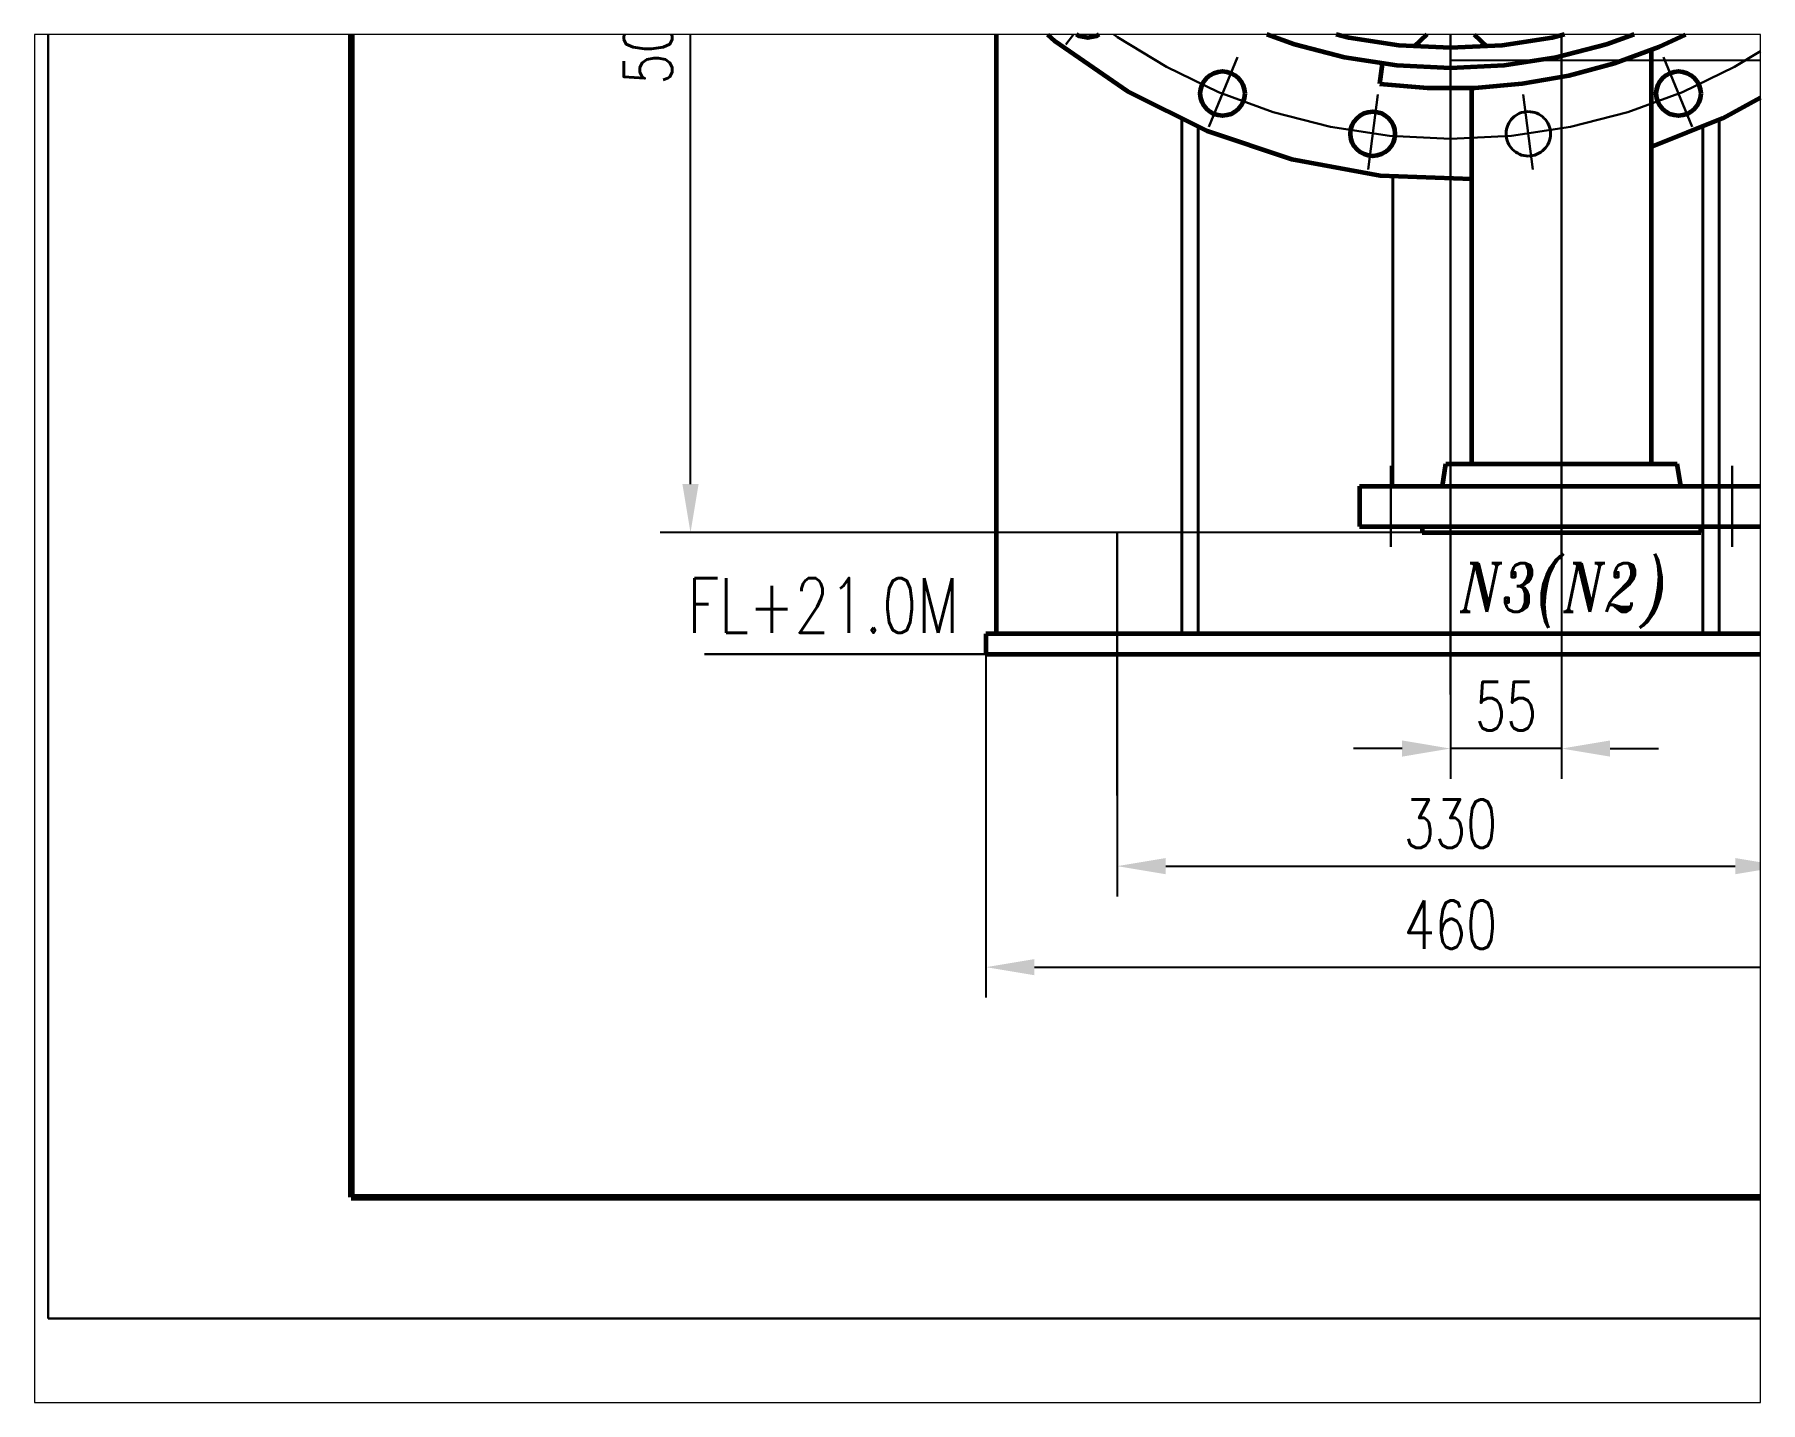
# Paper-space layout 'Layout1' of a CAD drawing. Extents: x 1.05 to 9.48, y 0.83 to 7.51.
# The model-space entities are those that its viewports show. They can reach past a viewport. Long polylines and large blocks are cut down to what shows.
import ezdxf
from ezdxf.enums import TextEntityAlignment as Align

# ---------------------------------------------------------------- set-up
doc = ezdxf.new("R2010")
doc.units = 0
doc.header["$LTSCALE"] = 60
doc.header["$MEASUREMENT"] = 0
doc.header["$PDMODE"] = 1
for name, pattern in [('XX-L', [1.25, 0.75, -0.5]), ('XX-S', [0.5, 0.3, -0.2]), ('ZXX-L', [3.28, 2.5, -0.3, 0.18, -0.3]), ('ZXX-S', [1.27, 0.75, -0.2, 0.12, -0.2])]:
    doc.linetypes.add(name, pattern=pattern)
doc.layers.get('Defpoints').update_dxf_attribs({"linetype": 'CONTINUOUS'})
for name, color, linetype, lineweight in [('A 粗实线', 1, 'CONTINUOUS', 60), ('B 细实线', 7, 'CONTINUOUS', 30), ('C 文 字', 2, 'CONTINUOUS', 30), ('D 短中心线', 3, 'ZXX-S', 30), ('E 长中心线', 3, 'ZXX-L', 30), ('F 短虚线', 6, 'XX-S', 40), ('G 长虚线', 6, 'XX-L', 40), ('J 标注尺寸', 2, 'CONTINUOUS', 30)]:
    doc.layers.add(name, color=color, linetype=linetype, lineweight=lineweight)
doc.styles.add('HZTXT', font='TXT.SHX', dxfattribs={"width": 0.75, "bigfont": 'HZTXT'})
doc.styles.add('ITALICT', font='ITALICT.shx', dxfattribs={"width": 0.7})
doc.dimstyles.new('通用标注4.0', dxfattribs={"dimtxt": 4, "dimasz": 4, "dimexe": 2.5, "dimexo": 0, "dimgap": 1.5, "dimtad": 1, "dimdec": 0, "dimzin": 0, "dimdsep": 46, "dimtxsty": 'HZTXT', "dimcen": 0, "dimadec": 0, "dimazin": 0, "dimtfac": 0.375, "dimtdec": 0, "dimtmove": 2, "dimatfit": 3, "dimfxl": 0, "dimtzin": 0, "dimarcsym": 0})

# ---------------------------------------------------------------- blocks, each defined once
blk = doc.blocks.new('*D2')
at = {"layer": 'Defpoints', "color": 0}
for p in [(464.3, 328.91), (924.3, 328.91), (924.3, 173.91)]:
    blk.add_point(p, dxfattribs=at)
at = {"layer": 'J 标注尺寸', "color": 0, "lineweight": -2}
for p, q in [((464.3, 328.91), (464.3, 158.91)), ((924.3, 328.91), (924.3, 158.91)), ((488.3, 173.91), (900.3, 173.91))]:
    blk.add_line(p, q, dxfattribs=at)
at = {"layer": 'J 标注尺寸', "color": 0}
for points in [[(488.3, 177.91), (488.3, 169.91), (464.3, 173.91)], [(900.3, 177.91), (900.3, 169.91), (924.3, 173.91)]]:
    blk.add_solid(points, dxfattribs=at)
at = {"layer": 'J 标注尺寸', "color": 0, "insert": (694.3, 194.91), "char_height": 24, "attachment_point": 5, "style": 'HZTXT'}
blk.add_mtext('460', dxfattribs=at)
blk = doc.blocks.new('*D1')
at = {"layer": 'Defpoints', "color": 0}
for p in [(529.3, 258.91), (859.3, 258.91), (859.3, 223.91)]:
    blk.add_point(p, dxfattribs=at)
at = {"layer": 'J 标注尺寸', "color": 0, "lineweight": -2}
for p, q in [((529.3, 258.91), (529.3, 208.91)), ((859.3, 258.91), (859.3, 208.91)), ((553.3, 223.91), (835.3, 223.91))]:
    blk.add_line(p, q, dxfattribs=at)
at = {"layer": 'J 标注尺寸', "color": 0}
for points in [[(553.3, 227.91), (553.3, 219.91), (529.3, 223.91)], [(835.3, 227.91), (835.3, 219.91), (859.3, 223.91)]]:
    blk.add_solid(points, dxfattribs=at)
at = {"layer": 'J 标注尺寸', "color": 0, "insert": (694.3, 244.91), "char_height": 24, "attachment_point": 5, "style": 'HZTXT'}
blk.add_mtext('330', dxfattribs=at)
blk = doc.blocks.new('*D3')
at = {"layer": 'Defpoints', "color": 0}
for p in [(694.3, 622.91), (924.3, 328.91), (1004.3, 328.91)]:
    blk.add_point(p, dxfattribs=at)
at = {"layer": 'J 标注尺寸', "color": 0, "lineweight": -2}
for p, q in [((694.3, 622.91), (1019.3, 622.91)), ((1004.3, 598.91), (1004.3, 352.91)), ((924.3, 328.91), (1019.3, 328.91))]:
    blk.add_line(p, q, dxfattribs=at)
at = {"layer": 'J 标注尺寸', "color": 0}
for points in [[(1000.3, 598.91), (1008.3, 598.91), (1004.3, 622.91)], [(1000.3, 352.91), (1008.3, 352.91), (1004.3, 328.91)]]:
    blk.add_solid(points, dxfattribs=at)
at = {"layer": 'J 标注尺寸', "color": 0, "insert": (983.3, 475.91), "char_height": 24, "attachment_point": 5, "rotation": 90, "style": 'HZTXT'}
blk.add_mtext('294', dxfattribs=at)
blk = doc.blocks.new('*D11')
at = {"layer": 'C 文 字', "color": 0, "lineweight": -2}
for p, q in [((818.3, 1378.91), (1149.57, 1378.91)), ((1134.57, 1354.91), (1134.57, 352.91)), ((924.3, 328.91), (1149.57, 328.91))]:
    blk.add_line(p, q, dxfattribs=at)
at = {"layer": 'C 文 字', "color": 0}
for points in [[(1130.57, 1354.91), (1138.57, 1354.91), (1134.57, 1378.91)], [(1130.57, 352.91), (1138.57, 352.91), (1134.57, 328.91)]]:
    blk.add_solid(points, dxfattribs=at)
at = {"layer": 'Defpoints', "color": 0}
for p in [(818.3, 1378.91), (924.3, 328.91), (1134.57, 328.91)]:
    blk.add_point(p, dxfattribs=at)
at = {"layer": 'C 文 字', "color": 0, "insert": (1113.57, 853.91), "char_height": 24, "attachment_point": 5, "rotation": 90, "style": 'HZTXT'}
blk.add_mtext('1050', dxfattribs=at)
blk = doc.blocks.new('*D13')
at = {"layer": 'C 文 字', "color": 0, "lineweight": -2}
for p, q in [((349.53, 878.91), (303, 878.91)), ((318, 413), (318, 854.91)), ((680.3, 389), (303, 389))]:
    blk.add_line(p, q, dxfattribs=at)
at = {"layer": 'C 文 字', "color": 0}
for points in [[(314, 854.91), (322, 854.91), (318, 878.91)], [(314, 413), (322, 413), (318, 389)]]:
    blk.add_solid(points, dxfattribs=at)
at = {"layer": 'Defpoints', "color": 0}
for p in [(318, 878.91), (349.53, 878.91), (680.3, 389)]:
    blk.add_point(p, dxfattribs=at)
at = {"layer": 'C 文 字', "color": 0, "insert": (297, 633.95), "char_height": 24, "attachment_point": 5, "rotation": 90, "style": 'HZTXT'}
blk.add_mtext('500', dxfattribs=at)
blk = doc.blocks.new('*D14')
at = {"layer": 'C 文 字', "color": 0, "lineweight": -2}
blk.add_line((973.14, 1157.75), (1003.87, 1188.47), dxfattribs=at)
blk.add_arc((694.3, 878.91), 422.79, 48.25287, 86.74713, dxfattribs=at)
at = {"layer": 'C 文 字', "color": 0}
for points in [[(718.18, 1297.02), (718.4, 1305.01), (694.3, 1301.7)], [(978.56, 1197.25), (973.07, 1191.44), (993.26, 1177.86)]]:
    blk.add_solid(points, dxfattribs=at)
at = {"layer": 'Defpoints', "color": 0}
for p in [(694.3, 1395.31), (803.73, 1287.29), (973.14, 1157.75), (851.09, 1035.69), (694.3, 308.91)]:
    blk.add_point(p, dxfattribs=at)
at = {"layer": 'C 文 字', "color": 0, "insert": (880.97, 1296.1), "char_height": 24, "attachment_point": 5, "style": 'HZTXT'}
blk.add_mtext('45°', dxfattribs=at)
blk = doc.blocks.new('*D15')
at = {"layer": 'C 文 字', "color": 0, "lineweight": -2}
blk.add_line((415.46, 1157.75), (384.72, 1188.49), dxfattribs=at)
blk.add_arc((694.3, 878.91), 422.82, 93.25264, 131.74736, dxfattribs=at)
at = {"layer": 'C 文 字', "color": 0}
for points in [[(670.2, 1305.04), (670.42, 1297.05), (694.3, 1301.73)], [(415.51, 1191.46), (410.02, 1197.28), (395.32, 1177.89)]]:
    blk.add_solid(points, dxfattribs=at)
at = {"layer": 'Defpoints', "color": 0}
for p in [(694.3, 1395.31), (482.89, 1245.08), (415.46, 1157.75), (537.52, 1035.69), (694.3, 308.91)]:
    blk.add_point(p, dxfattribs=at)
at = {"layer": 'C 文 字', "color": 0, "insert": (528.68, 1301.07), "char_height": 24, "attachment_point": 5, "style": 'HZTXT'}
blk.add_mtext('45°', dxfattribs=at)
blk = doc.blocks.new('*D115')
at = {"layer": 'C 文 字', "color": 0, "lineweight": -2}
for p, q in [((749.3, 375.69), (749.3, 267.12)), ((694.3, 308.91), (694.3, 267.12)), ((670.3, 282.12), (646.3, 282.12)), ((749.3, 282.12), (694.3, 282.12)), ((773.3, 282.12), (797.3, 282.12))]:
    blk.add_line(p, q, dxfattribs=at)
at = {"layer": 'C 文 字', "color": 0}
for points in [[(670.3, 286.12), (670.3, 278.12), (694.3, 282.12)], [(773.3, 286.12), (773.3, 278.12), (749.3, 282.12)]]:
    blk.add_solid(points, dxfattribs=at)
at = {"layer": 'Defpoints', "color": 0}
for p in [(749.3, 375.69), (694.3, 308.91), (694.3, 282.12)]:
    blk.add_point(p, dxfattribs=at)
at = {"layer": 'C 文 字', "color": 0, "insert": (721.8, 303.12), "char_height": 24, "attachment_point": 5, "style": 'HZTXT'}
blk.add_mtext('55', dxfattribs=at)

msp = doc.modelspace()

# ---------------------------------------------------------------- linework, layer by layer
at = {"layer": 'A 粗实线'}
for p, q in [((469.3, 658.45), (469.3, 338.91)), ((688.3, 640.98), (676.3, 629.56)), ((700.3, 640.98), (712.3, 629.56)), ((793.8, 423), (793.8, 627.91)), ((659.3, 611.18), (660.6, 621.1)), ((704.8, 423), (704.8, 609.11)), ((690.3, 412), (692.05, 423)), ((692.05, 423), (806.55, 423)), ((808.3, 412), (806.55, 423)), ((649.3, 412), (849.3, 412)), ((649.3, 412), (649.3, 392)), ((849.3, 392), (849.3, 412)), ((649.3, 392), (849.3, 392)), ((680.3, 392), (680.3, 389)), ((680.3, 389), (818.3, 389)), ((818.3, 389), (818.3, 392)), ((924.3, 338.91), (464.3, 338.91)), ((464.3, 338.91), (464.3, 328.91)), ((464.3, 328.91), (924.3, 328.91))]:
    msp.add_line(p, q, dxfattribs=at)
at = {"layer": 'A 粗实线', "color": 5, "lineweight": 120}
msp.add_lwpolyline([(150, 60), (4986, 60), (4986, 3504), (150, 3504)], close=True, dxfattribs=at)
at = {"layer": 'A 粗实线'}
for centre, radius in [((694.3, 878.91), 260), ((694.3, 878.91), 250), ((514.72, 644.87), 11), ((581.41, 606.36), 11), ((807.19, 606.36), 11), ((655.8, 586.43), 11)]:
    msp.add_circle(centre, radius, dxfattribs=at)
for radius, start, end in [(315, 142.29535, 271.91021), (315, 288.41353, 37.70465), (270, 262.55181, 302.48216)]:
    msp.add_arc((694.3, 878.91), radius, start, end, dxfattribs=at)
at = {"layer": 'B 细实线'}
msp.add_lwpolyline([(0, 0), (5046, 0), (5046, 3564), (0, 3564)], close=True, dxfattribs=at)
at = {"layer": 'C 文 字'}
msp.add_line((464.3, 328.91), (324.89, 328.91), dxfattribs=at)
at = {"layer": 'D 短中心线'}
for p, q in [((526.62, 660.38), (503.85, 630.71)), ((588.89, 624.43), (574.58, 589.87)), ((799.71, 624.43), (814.02, 589.87)), ((658.35, 605.82), (653.47, 568.74)), ((730.25, 605.82), (735.14, 568.74)), ((664.8, 382), (664.8, 422)), ((833.8, 382), (833.8, 422)), ((529.3, 388.91), (529.3, 258.91))]:
    msp.add_line(p, q, dxfattribs=at)
at = {"layer": 'E 长中心线'}
for p, q in [((694.3, 308.91), (694.3, 1395.31)), ((749.3, 375.69), (749.3, 651.64))]:
    msp.add_line(p, q, dxfattribs=at)
msp.add_circle((694.3, 878.91), 295, dxfattribs=at)
at = {"layer": 'F 短虚线'}
for p, q in [((561.3, 338.91), (561.3, 593.36)), ((569.3, 338.91), (569.3, 589.77)), ((819.3, 338.91), (819.3, 589.77)), ((827.3, 338.91), (827.3, 593.36))]:
    msp.add_line(p, q, dxfattribs=at)
msp.add_circle((732.81, 586.43), 11, dxfattribs=at)
at = {"layer": 'G 长虚线'}
msp.add_line((665.8, 412), (665.8, 565.2), dxfattribs=at)

# ---------------------------------------------------------------- texts
at = {"layer": 'C 文 字', "style": 'ITALICT', "width": 0.8}
msp.add_text('N3(N2)', height=24, dxfattribs=at).set_placement((699.16, 349.87))
at = {"layer": 'C 文 字', "style": 'HZTXT', "width": 0.75}
msp.add_text('FL+21.0M', height=27, dxfattribs=at).set_placement((383.83, 339.47), align=Align.CENTER)

# ---------------------------------------------------------------- dimensions: what is measured, and where the dimension line sits
at = {"layer": 'C 文 字'}
for base, line1, picture, middle in [((482.89, 1245.08), ((537.52, 1035.69), (415.46, 1157.75)), '*D15', (528.68, 1301.07)), ((803.73, 1287.29), ((851.09, 1035.69), (973.14, 1157.75)), '*D14', (880.97, 1296.1))]:
    dim = msp.add_angular_dim_2l(base=base, line1=line1, line2=((694.3, 308.91), (694.3, 1395.31)), dimstyle='通用标注4.0', override={"dimscale": 6, "dimtmove": 1}, dxfattribs=at)
    dim.commit()
    dim.dimension.update_dxf_attribs({"geometry": picture, "text_midpoint": middle, "dimtype": 162})
dim = msp.add_linear_dim(base=(1134.57, 328.91), p1=(818.3, 1378.91), p2=(924.3, 328.91), angle=90, dimstyle='通用标注4.0', override={"dimscale": 6}, dxfattribs=at)
dim.commit()
dim.dimension.update_dxf_attribs({"geometry": '*D11', "text_midpoint": (1113.57, 853.91)})
dim = msp.add_linear_dim(base=(318, 878.91), p1=(680.3, 389), p2=(349.53, 878.91), angle=90, text='500', dimstyle='通用标注4.0', override={"dimscale": 6}, dxfattribs=at)
dim.commit()
dim.dimension.update_dxf_attribs({"geometry": '*D13', "text_midpoint": (297, 633.95)})
dim = msp.add_linear_dim(base=(694.3, 282.12), p1=(749.3, 375.69), p2=(694.3, 308.91), dimstyle='通用标注4.0', override={"dimscale": 6}, dxfattribs=at)
dim.commit()
dim.dimension.update_dxf_attribs({"geometry": '*D115', "text_midpoint": (721.8, 303.12)})
at = {"layer": 'J 标注尺寸'}
dim = msp.add_linear_dim(base=(1004.3, 328.91), p1=(694.3, 622.91), p2=(924.3, 328.91), angle=90, text='294', dimstyle='通用标注4.0', override={"dimscale": 6}, dxfattribs=at)
dim.commit()
dim.dimension.update_dxf_attribs({"geometry": '*D3', "text_midpoint": (983.3, 475.91)})
for base, p1, p2, text, picture, middle in [((924.3, 173.91), (464.3, 328.91), (924.3, 328.91), '460', '*D2', (694.3, 194.91)), ((859.3, 223.91), (529.3, 258.91), (859.3, 258.91), '330', '*D1', (694.3, 244.91))]:
    dim = msp.add_linear_dim(base=base, p1=p1, p2=p2, text=text, dimstyle='通用标注4.0', override={"dimscale": 6}, dxfattribs=at)
    dim.commit()
    dim.dimension.update_dxf_attribs({"geometry": picture, "text_midpoint": middle})

psp = doc.layouts.get("Layout1")

# ---------------------------------------------------------------- viewports
at = {"layer": 'J 标注尺寸'}
psp.add_viewport(center=(5.265, 4.1719), size=(8.424, 6.675), view_center_point=(420.5, 297), view_height=677.138913, dxfattribs=at)

doc.saveas('drawing.dxf')
